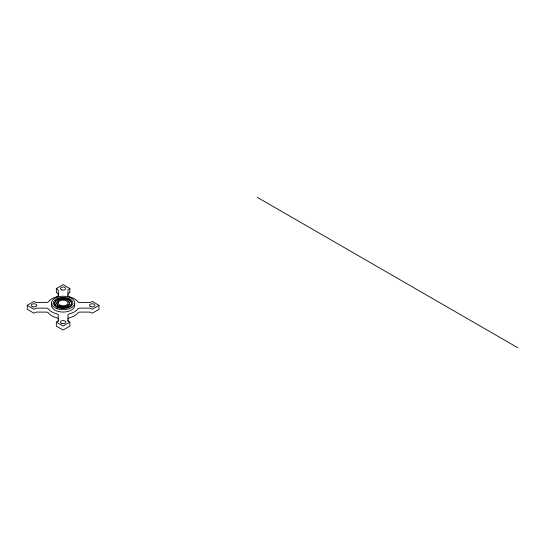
<?xml version="1.0" encoding="UTF-8"?>
<svg xmlns="http://www.w3.org/2000/svg" width="545" height="545" viewBox="0 0 545 545"><rect width="100%" height="100%" fill="white"/><g stroke="black" fill="none" stroke-linecap="round" stroke-linejoin="round"><path stroke-width="0.82" d="M58.274 319.043A2.425 1.397 0 0 0 56.7 317.755A15.975 9.224 0 0 1 48.464 313A2.425 1.397 0 0 0 46.23 312.094L37.012 312.094A2.425 1.397 0 0 0 35.33 312.503L33.933 313.191L27.25 309.294L27.277 305.275L33.933 301.44L35.323 302.121A2.418 1.397 0 0 0 37.053 302.536L46.209 302.536A2.432 1.403 0 0 0 48.471 301.617A16.023 9.251 0 0 1 56.646 296.855M58.267 294.239A2.418 1.397 0 0 0 57.559 293.244L56.353 292.522L56.353 288.509L63.118 284.626L69.869 288.482L69.842 292.42M67.968 320.385A2.418 1.397 0 0 0 68.684 321.38L69.896 322.129L69.889 326.121L63.118 330.004L56.353 326.121L56.353 322.102L57.566 321.38A2.425 1.397 0 0 0 58.274 320.406M69.896 288.537L68.677 289.286A2.425 1.397 0 0 0 67.968 290.26L67.968 296.5M69.889 322.163L63.118 326.046L56.367 322.19M67.968 319.057A2.432 1.403 0 0 1 69.562 317.749A16.023 9.251 0 0 0 77.772 313.014A2.432 1.403 0 0 1 80.033 312.094L89.189 312.094A2.418 1.397 0 0 1 90.92 312.503L92.309 313.191L98.931 309.369L98.992 305.336L92.35 301.453L90.913 302.128A2.425 1.397 0 0 1 89.23 302.536L80.013 302.536A2.425 1.397 0 0 1 77.778 301.63A15.975 9.224 0 0 0 69.501 296.896M98.965 305.391L92.35 309.213L90.92 308.545A2.418 1.397 0 0 0 89.189 308.136L80.033 308.136A2.432 1.403 0 0 0 77.772 309.049A16.023 9.251 0 0 1 69.562 313.791A2.432 1.403 0 0 0 67.968 315.099L67.968 321.325M69.869 292.549L68.677 293.244A2.425 1.397 0 0 0 67.968 294.218M257.172 197.276L517.75 347.724M27.277 305.391L33.933 309.233L35.33 308.545A2.425 1.397 0 0 1 37.012 308.136L46.23 308.136A2.425 1.397 0 0 1 48.464 309.042A15.975 9.224 0 0 0 56.7 313.797A2.425 1.397 0 0 1 58.274 315.085L58.274 321.325M56.346 288.537L57.559 289.286A2.418 1.397 0 0 1 58.267 290.281L58.267 296.507M58.267 295.574A2.432 1.403 0 0 1 56.68 296.875M69.542 296.875A2.425 1.397 0 0 1 67.968 295.581M74.311 303.47A11.636 6.717 0 0 1 63.138 312.06A11.636 6.717 0 0 1 51.959 303.47M54.725 303.783A8.42 4.857 0 0 1 64.147 298.776A8.42 4.857 0 0 1 71.231 304.934M71.075 305.22A8.42 4.857 0 0 1 70.877 305.507M70.659 305.786A8.42 4.857 0 0 1 70.407 306.052M70.121 306.31A8.42 4.857 0 0 1 69.815 306.556M57.218 307.06A8.42 4.857 0 0 1 56.85 306.835M55.427 305.554A8.42 4.857 0 0 1 55.229 305.275M55.065 304.982A8.42 4.857 0 0 1 54.759 304.083M68.977 302.141A6.363 3.672 0 0 1 63.738 307.257A6.363 3.672 0 0 1 56.925 302.802M57.3 302.141A6.363 3.672 0 0 1 57.47 301.937M57.661 301.732A6.363 3.672 0 0 1 58.111 301.351M58.363 301.174A6.363 3.672 0 0 1 58.635 301.003M68.398 301.535A6.363 3.672 0 0 1 68.609 301.732M61.762 289.892A2.718 1.567 0 0 0 65.836 288.537A2.718 1.567 0 0 0 61.762 287.181A2.718 1.567 0 0 0 61.762 289.892M90.858 306.692A2.718 1.567 0 0 0 94.932 305.336A2.718 1.567 0 0 0 90.858 303.974A2.718 1.567 0 0 0 90.858 306.692M61.762 323.492A2.718 1.567 0 0 0 65.836 322.129A2.718 1.567 0 0 0 61.762 320.773A2.718 1.567 0 0 0 61.762 323.492M32.666 306.692A2.718 1.567 0 0 0 36.74 305.336A2.718 1.567 0 0 0 32.666 303.974A2.718 1.567 0 0 0 32.666 306.692M57.007 308.681A11.636 6.717 0 0 0 74.767 303.177A11.636 6.717 0 0 0 57.634 297.045A11.636 6.717 0 0 0 57.007 308.681M58.029 307.727A9.701 5.6 0 0 0 72.826 303.143A9.701 5.6 0 0 0 58.553 298.033A9.701 5.6 0 0 0 58.029 307.727M60.584 305.35A4.851 2.8 0 0 0 67.982 303.054A4.851 2.8 0 0 0 60.842 300.499A4.851 2.8 0 0 0 60.584 305.35M58.737 307.114A8.42 4.857 0 0 0 71.552 303.095A8.42 4.857 0 0 0 59.119 298.694A8.42 4.857 0 0 0 58.737 307.114M59.787 306.092A6.363 3.672 0 0 0 69.494 303.081A6.363 3.672 0 0 0 60.127 299.73A6.363 3.672 0 0 0 59.787 306.092"/></g></svg>
